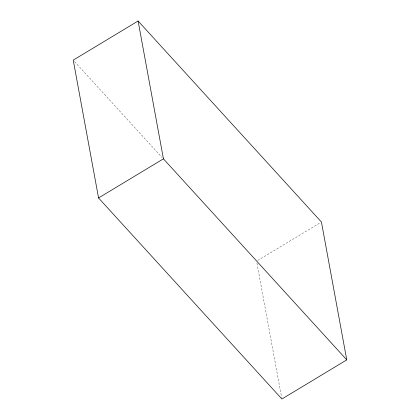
<?xml version="1.0" encoding="UTF-8"?>
<svg xmlns="http://www.w3.org/2000/svg" width="420" height="420" viewBox="0 0 420 420"><rect width="100%" height="100%" fill="white"/><g stroke="black" fill="none" stroke-linecap="round" stroke-linejoin="round"><path stroke-width="0.32" stroke-dasharray="2.1 1.58" d="M257.691 260.489L320.324 222.716M74.561 61.577L162.036 157.495M256.93 263.099L281.663 397.714"/><path stroke-width="0.63" d="M138.101 21L73.237 60.123L98.558 197.962L281.899 399L346.762 359.877L321.442 222.038L138.101 21L163.427 158.834L346.762 359.877M98.558 197.962L163.427 158.834"/></g></svg>
